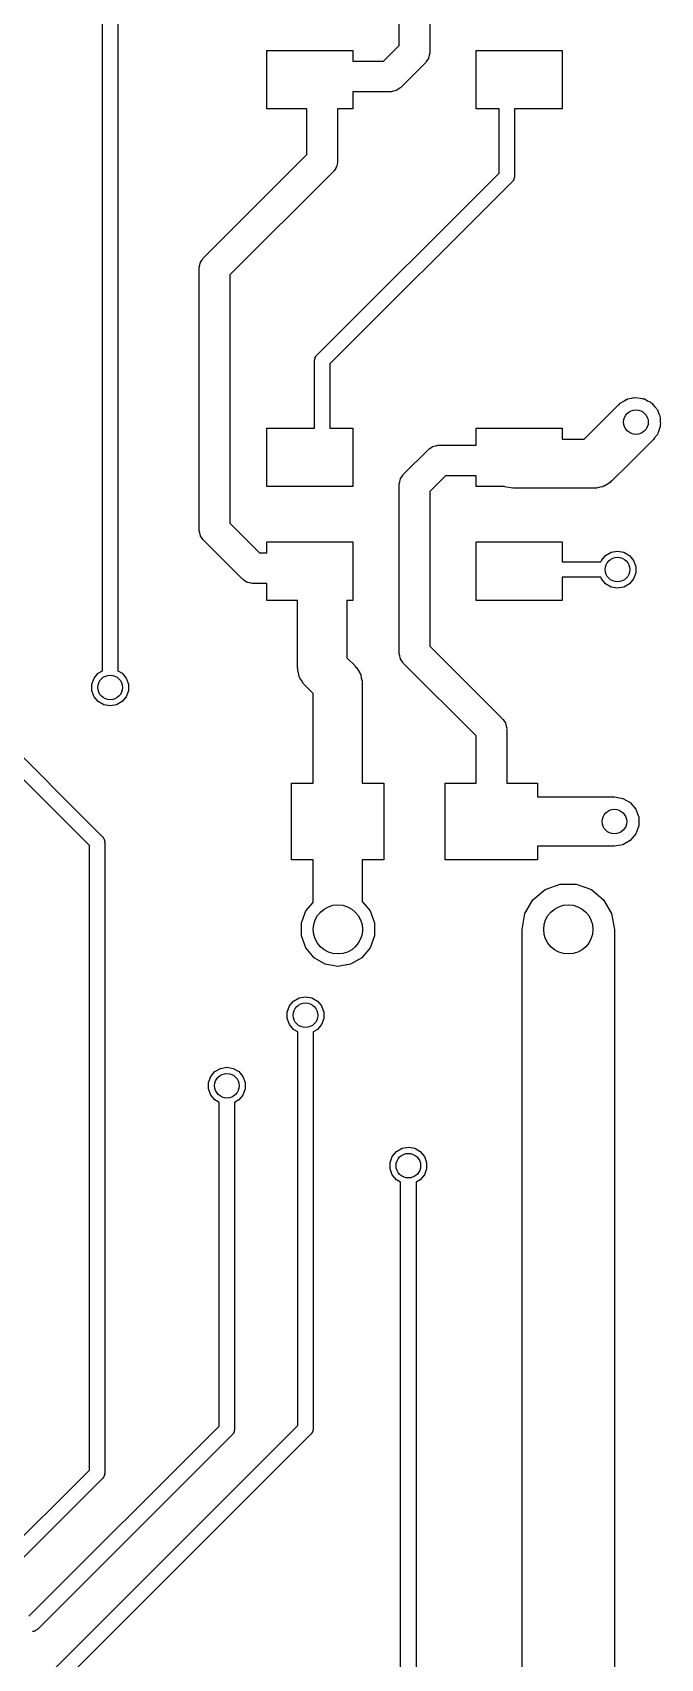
# Model space of a CAD drawing. Extents: x 74 to 228, y -104 to -43.
# Drawn here: x 168.79 to 179, y -83.62 to -57.16 of the extents above; entities that cross this region are included whole.
import ezdxf

# ---------------------------------------------------------------- set-up
doc = ezdxf.new("R2010")
doc.units = 0
doc.header["$MEASUREMENT"] = 0
doc.layers.add('BLACK', color=7, linetype='CONTINUOUS')

msp = doc.modelspace()

# ---------------------------------------------------------------- linework, layer by layer
at = {"layer": 'Black'}
for p, q in [((170.178, -47.053), (170.178, -67.5477)), ((169.928, -67.5477), (169.928, -47.1048)), ((175.25, -55), (175.25, -57.475)), ((174.75, -57.3714), (174.75, -55.1036)), ((174.496, -57.625), (174.75, -57.3714)), ((172.6, -58.4), (172.6, -57.45)), ((172.6, -57.45), (174, -57.45)), ((174, -57.45), (174, -57.625)), ((174, -57.625), (174.496, -57.625)), ((175.177, -57.6518), (174.777, -58.0518)), ((175.183, -57.6428), (175.177, -57.6518)), ((175.192, -57.6357), (175.183, -57.6428)), ((175.208, -57.6074), (175.192, -57.6357)), ((175.227, -57.5807), (175.208, -57.6074)), ((175.229, -57.57), (175.227, -57.5807)), ((175.235, -57.5605), (175.229, -57.57)), ((175.241, -57.5283), (175.235, -57.5605)), ((175.249, -57.4968), (175.241, -57.5283)), ((175.25, -57.475), (175.248, -57.4858)), ((175.248, -57.4858), (175.249, -57.4968)), ((176, -58.4), (176, -57.45)), ((176, -57.45), (177.4, -57.45)), ((177.4, -57.45), (177.4, -58.4)), ((174.6, -58.125), (174, -58.125)), ((174, -58.125), (174, -58.4)), ((174.611, -58.1231), (174.6, -58.125)), ((174.622, -58.124), (174.611, -58.1231)), ((174.653, -58.1156), (174.622, -58.124)), ((174.686, -58.1099), (174.653, -58.1156)), ((174.695, -58.1044), (174.686, -58.1099)), ((174.706, -58.1016), (174.695, -58.1044)), ((174.732, -58.0828), (174.706, -58.1016)), ((174.761, -58.0665), (174.732, -58.0828)), ((174.768, -58.0581), (174.761, -58.0665)), ((174.777, -58.0518), (174.768, -58.0581)), ((173.25, -58.4), (172.6, -58.4)), ((173.25, -59.1464), (173.25, -58.4)), ((174, -58.4), (173.75, -58.4)), ((173.75, -58.4), (173.75, -59.25)), ((176.375, -58.4), (176, -58.4)), ((176.375, -59.4482), (176.375, -58.4)), ((177.4, -58.4), (176.625, -58.4)), ((176.625, -58.4), (176.625, -59.5)), ((171.573, -60.8232), (173.25, -59.1464)), ((173.75, -59.25), (173.748, -59.2608)), ((173.748, -59.2608), (173.749, -59.2718)), ((173.677, -59.4268), (172, -61.1036)), ((173.412, -62.4116), (176.375, -59.4482)), ((173.683, -59.4178), (173.677, -59.4268)), ((173.692, -59.4107), (173.683, -59.4178)), ((173.708, -59.3824), (173.692, -59.4107)), ((173.727, -59.3557), (173.708, -59.3824)), ((173.729, -59.345), (173.727, -59.3557)), ((173.735, -59.3355), (173.729, -59.345)), ((173.741, -59.3033), (173.735, -59.3355)), ((173.749, -59.2718), (173.741, -59.3033)), ((176.62, -59.5267), (176.617, -59.5428)), ((176.625, -59.5109), (176.62, -59.5267)), ((176.625, -59.5), (176.624, -59.5054)), ((176.624, -59.5054), (176.625, -59.5109)), ((176.588, -59.5884), (173.625, -62.5518)), ((176.592, -59.5839), (176.588, -59.5884)), ((176.596, -59.5803), (176.592, -59.5839)), ((176.604, -59.5662), (176.596, -59.5803)), ((176.613, -59.5528), (176.604, -59.5662)), ((176.615, -59.5475), (176.613, -59.5528)), ((176.617, -59.5428), (176.615, -59.5475)), ((171.542, -60.8676), (171.558, -60.8393)), ((171.558, -60.8393), (171.567, -60.8322)), ((171.567, -60.8322), (171.573, -60.8232)), ((171.5, -61), (171.502, -60.9892)), ((171.5, -65.25), (171.5, -61)), ((171.501, -60.9782), (171.509, -60.9467)), ((171.502, -60.9892), (171.501, -60.9782)), ((171.509, -60.9467), (171.515, -60.9145)), ((171.515, -60.9145), (171.521, -60.905)), ((171.521, -60.905), (171.523, -60.8943)), ((171.523, -60.8943), (171.542, -60.8676)), ((172, -61.1036), (172, -65.1464)), ((173.387, -62.4472), (173.396, -62.4338)), ((173.396, -62.4338), (173.404, -62.4197)), ((173.404, -62.4197), (173.408, -62.4161)), ((173.408, -62.4161), (173.412, -62.4116)), ((173.375, -62.4891), (173.38, -62.4733)), ((173.376, -62.4946), (173.375, -62.4891)), ((173.375, -62.5), (173.376, -62.4946)), ((173.375, -63.6), (173.375, -62.5)), ((173.38, -62.4733), (173.383, -62.4572)), ((173.383, -62.4572), (173.385, -62.4525)), ((173.385, -62.4525), (173.387, -62.4472)), ((173.625, -62.5518), (173.625, -63.6)), ((177.917, -63.6172), (178.317, -63.2172)), ((178.317, -63.2172), (178.327, -63.2104)), ((178.327, -63.2104), (178.342, -63.1924)), ((178.342, -63.1924), (178.402, -63.1575)), ((178.402, -63.1575), (178.431, -63.1375)), ((178.431, -63.1375), (178.442, -63.1344)), ((178.442, -63.1344), (178.463, -63.1227)), ((178.463, -63.1227), (178.531, -63.1106)), ((178.531, -63.1106), (178.565, -63.1015)), ((178.565, -63.1015), (178.577, -63.1025)), ((178.577, -63.1025), (178.6, -63.0985)), ((178.6, -63.0985), (178.669, -63.1106)), ((178.669, -63.1106), (178.704, -63.1136)), ((178.704, -63.1136), (178.714, -63.1186)), ((178.714, -63.1186), (178.737, -63.1227)), ((178.737, -63.1227), (178.798, -63.1575)), ((178.798, -63.1575), (178.829, -63.1723)), ((178.829, -63.1723), (178.838, -63.1807)), ((178.838, -63.1807), (178.858, -63.1924)), ((178.858, -63.1924), (178.903, -63.2458)), ((178.903, -63.2458), (178.928, -63.2706)), ((178.928, -63.2706), (178.933, -63.2813)), ((178.933, -63.2813), (178.948, -63.2992)), ((178.948, -63.2992), (178.972, -63.3648)), ((178.972, -63.3648), (178.986, -63.3965)), ((178.986, -63.3965), (178.987, -63.4082)), ((178.987, -63.4082), (178.995, -63.4303)), ((178.995, -63.4303), (178.995, -63.5)), ((178.995, -63.5), (178.998, -63.5349)), ((172.6, -64.55), (172.6, -63.6)), ((172.6, -63.6), (173.375, -63.6)), ((173.625, -63.6), (174, -63.6)), ((174, -63.6), (174, -64.55)), ((176, -63.875), (176, -63.6)), ((176, -63.6), (177.4, -63.6)), ((177.4, -63.6), (177.4, -63.775)), ((177.759, -63.775), (177.917, -63.6172)), ((178.903, -63.7542), (178.883, -63.7828)), ((178.948, -63.7008), (178.903, -63.7542)), ((178.956, -63.6787), (178.948, -63.7008)), ((178.963, -63.669), (178.956, -63.6787)), ((178.972, -63.6352), (178.963, -63.669)), ((178.995, -63.5697), (178.972, -63.6352)), ((178.998, -63.5349), (178.995, -63.5462)), ((178.995, -63.5462), (178.995, -63.5697)), ((174.823, -64.3482), (175.223, -63.9482)), ((175.223, -63.9482), (175.232, -63.9419)), ((175.232, -63.9419), (175.239, -63.9335)), ((175.239, -63.9335), (175.268, -63.9172)), ((175.268, -63.9172), (175.294, -63.8984)), ((175.294, -63.8984), (175.305, -63.8956)), ((175.305, -63.8956), (175.314, -63.8901)), ((175.314, -63.8901), (175.347, -63.8844)), ((175.347, -63.8844), (175.378, -63.876)), ((175.378, -63.876), (175.389, -63.8769)), ((175.389, -63.8769), (175.4, -63.875)), ((175.4, -63.875), (176, -63.875)), ((177.4, -63.775), (177.759, -63.775)), ((178.883, -63.7828), (178.483, -64.1828)), ((178.483, -64.1828), (178.208, -64.4578)), ((174, -64.55), (172.6, -64.55)), ((174.75, -64.525), (174.752, -64.5142)), ((174.75, -67.25), (174.75, -64.525)), ((174.751, -64.5032), (174.759, -64.4717)), ((174.752, -64.5142), (174.751, -64.5032)), ((174.759, -64.4717), (174.765, -64.4395)), ((174.765, -64.4395), (174.771, -64.43)), ((174.771, -64.43), (174.773, -64.4193)), ((174.773, -64.4193), (174.792, -64.3926)), ((174.792, -64.3926), (174.808, -64.3643)), ((174.808, -64.3643), (174.817, -64.3572)), ((174.817, -64.3572), (174.823, -64.3482)), ((175.504, -64.375), (175.25, -64.6286)), ((176, -64.375), (175.504, -64.375)), ((176, -64.55), (176, -64.375)), ((176.462, -64.55), (176, -64.55)), ((176.463, -64.5509), (176.462, -64.55)), ((176.6, -64.575), (176.463, -64.5509)), ((178.01, -64.56), (177.96, -64.5735)), ((178.062, -64.5509), (178.01, -64.56)), ((178.077, -64.5421), (178.062, -64.5509)), ((178.094, -64.5375), (178.077, -64.5421)), ((178.137, -64.5075), (178.094, -64.5375)), ((178.182, -64.4814), (178.137, -64.5075)), ((178.193, -64.4679), (178.182, -64.4814)), ((178.208, -64.4578), (178.193, -64.4679)), ((175.25, -64.6286), (175.25, -67.1464)), ((177.925, -64.575), (176.6, -64.575)), ((177.942, -64.5719), (177.925, -64.575)), ((177.96, -64.5735), (177.942, -64.5719)), ((171.502, -65.2608), (171.5, -65.25)), ((171.501, -65.2718), (171.502, -65.2608)), ((171.509, -65.3033), (171.501, -65.2718)), ((171.515, -65.3355), (171.509, -65.3033)), ((171.521, -65.345), (171.515, -65.3355)), ((171.523, -65.3557), (171.521, -65.345)), ((171.542, -65.3824), (171.523, -65.3557)), ((172, -65.1464), (172.479, -65.625)), ((171.558, -65.4107), (171.542, -65.3824)), ((171.567, -65.4178), (171.558, -65.4107)), ((171.573, -65.4268), (171.567, -65.4178)), ((172.198, -66.0518), (171.573, -65.4268)), ((172.6, -65.625), (172.6, -65.45)), ((172.6, -65.45), (174, -65.45)), ((174, -65.45), (174, -66.4)), ((176, -66.4), (176, -65.45)), ((176, -65.45), (177.4, -65.45)), ((177.4, -65.45), (177.4, -65.775)), ((178.106, -65.6693), (178.197, -65.617)), ((178.197, -65.617), (178.3, -65.5989)), ((178.3, -65.5989), (178.403, -65.617)), ((178.403, -65.617), (178.494, -65.6693)), ((172.479, -65.625), (172.6, -65.625)), ((177.4, -65.775), (177.876, -65.775)), ((177.876, -65.775), (178.03, -65.775)), ((178.03, -65.775), (178.039, -65.7494)), ((178.039, -65.7494), (178.106, -65.6693)), ((178.494, -65.6693), (178.561, -65.7494)), ((178.561, -65.7494), (178.597, -65.8477)), ((178.597, -65.8477), (178.597, -65.9523)), ((165.713, -66.034), (169.927, -70.2484)), ((172.207, -66.0581), (172.198, -66.0518)), ((172.214, -66.0665), (172.207, -66.0581)), ((172.243, -66.0828), (172.214, -66.0665)), ((172.269, -66.1016), (172.243, -66.0828)), ((172.28, -66.1044), (172.269, -66.1016)), ((172.289, -66.1099), (172.28, -66.1044)), ((172.322, -66.1156), (172.289, -66.1099)), ((172.353, -66.124), (172.322, -66.1156)), ((172.364, -66.1231), (172.353, -66.124)), ((172.375, -66.125), (172.364, -66.1231)), ((172.6, -66.125), (172.375, -66.125)), ((172.6, -66.4), (172.6, -66.125)), ((177.876, -66.025), (177.4, -66.025)), ((177.4, -66.025), (177.4, -66.4)), ((177.9, -66.025), (177.876, -66.025)), ((178.03, -66.025), (177.9, -66.025)), ((178.039, -66.0506), (178.03, -66.025)), ((178.106, -66.1307), (178.039, -66.0506)), ((178.197, -66.183), (178.106, -66.1307)), ((178.494, -66.1307), (178.403, -66.183)), ((178.561, -66.0506), (178.494, -66.1307)), ((178.597, -65.9523), (178.561, -66.0506)), ((169.714, -70.3885), (165.5, -66.1742)), ((173.1, -66.4), (172.6, -66.4)), ((173.1, -67.5), (173.1, -66.4)), ((174, -66.4), (173.9, -66.4)), ((173.9, -66.4), (173.9, -67.3343)), ((177.4, -66.4), (176, -66.4)), ((178.3, -66.2011), (178.197, -66.183)), ((178.403, -66.183), (178.3, -66.2011)), ((175.25, -67.1464), (176.427, -68.3232)), ((173.9, -67.3343), (174.033, -67.4672)), ((174.033, -67.4672), (174.043, -67.4816)), ((174.752, -67.2608), (174.75, -67.25)), ((174.751, -67.2718), (174.752, -67.2608)), ((174.759, -67.3033), (174.751, -67.2718)), ((174.765, -67.3355), (174.759, -67.3033)), ((174.771, -67.345), (174.765, -67.3355)), ((174.773, -67.3557), (174.771, -67.345)), ((174.792, -67.3824), (174.773, -67.3557)), ((174.808, -67.4107), (174.792, -67.3824)), ((174.817, -67.4178), (174.808, -67.4107)), ((174.823, -67.4268), (174.817, -67.4178)), ((176, -68.6036), (174.823, -67.4268)), ((169.756, -67.7657), (169.792, -67.6674)), ((169.792, -67.6674), (169.859, -67.5873)), ((169.859, -67.5873), (169.928, -67.5477)), ((170.178, -67.5477), (170.247, -67.5873)), ((170.247, -67.5873), (170.314, -67.6674)), ((170.314, -67.6674), (170.35, -67.7657)), ((173.103, -67.5173), (173.1, -67.5)), ((173.102, -67.5349), (173.103, -67.5173)), ((173.115, -67.5853), (173.102, -67.5349)), ((173.124, -67.6368), (173.115, -67.5853)), ((173.133, -67.652), (173.124, -67.6368)), ((173.137, -67.669), (173.133, -67.652)), ((173.167, -67.7119), (173.137, -67.669)), ((173.194, -67.7571), (173.167, -67.7119)), ((174.043, -67.4816), (174.056, -67.4929)), ((174.056, -67.4929), (174.083, -67.5381)), ((174.083, -67.5381), (174.113, -67.581)), ((174.113, -67.581), (174.117, -67.598)), ((174.117, -67.598), (174.126, -67.6132)), ((174.126, -67.6132), (174.135, -67.6647)), ((174.135, -67.6647), (174.148, -67.7151)), ((174.148, -67.7151), (174.147, -67.7327)), ((174.147, -67.7327), (174.15, -67.75)), ((169.756, -67.8703), (169.756, -67.7657)), ((169.792, -67.9686), (169.756, -67.8703)), ((169.859, -68.0487), (169.792, -67.9686)), ((170.314, -67.9686), (170.247, -68.0487)), ((170.35, -67.8703), (170.314, -67.9686)), ((170.35, -67.7657), (170.35, -67.8703)), ((173.207, -67.7684), (173.194, -67.7571)), ((173.217, -67.7828), (173.207, -67.7684)), ((173.35, -67.9157), (173.217, -67.7828)), ((173.35, -68.75), (173.35, -67.9157)), ((174.15, -67.75), (174.15, -68.75)), ((169.95, -68.101), (169.859, -68.0487)), ((170.053, -68.1191), (169.95, -68.101)), ((170.156, -68.101), (170.053, -68.1191)), ((170.247, -68.0487), (170.156, -68.101)), ((176.427, -68.3232), (176.433, -68.3322)), ((176.433, -68.3322), (176.442, -68.3393)), ((176.442, -68.3393), (176.458, -68.3676)), ((176.458, -68.3676), (176.477, -68.3943)), ((176.477, -68.3943), (176.479, -68.405)), ((176.479, -68.405), (176.485, -68.4145)), ((176.485, -68.4145), (176.491, -68.4467)), ((176.491, -68.4467), (176.499, -68.4782)), ((176.499, -68.4782), (176.498, -68.4892)), ((176.498, -68.4892), (176.5, -68.5)), ((176.5, -68.5), (176.5, -69.375)), ((173.35, -69.375), (173.35, -68.75)), ((174.15, -68.75), (174.15, -69.375)), ((176, -69.375), (176, -68.6036)), ((173, -70.625), (173, -69.375)), ((173, -69.375), (173.35, -69.375)), ((174.15, -69.375), (174.5, -69.375)), ((174.5, -69.375), (174.5, -70.625)), ((175.5, -70.625), (175.5, -69.375)), ((175.5, -69.375), (176, -69.375)), ((176.5, -69.375), (177, -69.375)), ((177, -69.375), (177, -69.6)), ((177, -69.6), (178.241, -69.6)), ((178.241, -69.6), (178.25, -69.5985)), ((178.25, -69.5985), (178.387, -69.6227)), ((178.387, -69.6227), (178.508, -69.6924)), ((178.508, -69.6924), (178.598, -69.7992)), ((178.598, -69.7992), (178.645, -69.9303)), ((178.645, -70.0697), (178.598, -70.2008)), ((178.645, -69.9303), (178.645, -70.0697)), ((169.927, -70.2484), (169.931, -70.2529)), ((169.931, -70.2529), (169.935, -70.2564)), ((169.935, -70.2564), (169.943, -70.2706)), ((169.943, -70.2706), (169.952, -70.2839)), ((169.952, -70.2839), (169.954, -70.2893)), ((169.954, -70.2893), (169.956, -70.294)), ((169.956, -70.294), (169.959, -70.3101)), ((169.959, -70.3101), (169.964, -70.3259)), ((169.964, -70.3259), (169.963, -70.3313)), ((169.963, -70.3313), (169.964, -70.3368)), ((169.964, -70.3368), (169.964, -80.605)), ((178.387, -70.3773), (178.25, -70.4015)), ((178.508, -70.3076), (178.387, -70.3773)), ((178.598, -70.2008), (178.508, -70.3076)), ((169.714, -80.5532), (169.714, -70.3885)), ((173.35, -70.625), (173, -70.625)), ((173.35, -71.3149), (173.35, -70.625)), ((174.5, -70.625), (174.15, -70.625)), ((174.15, -70.625), (174.15, -71.303)), ((177, -70.625), (175.5, -70.625)), ((178.241, -70.4), (177, -70.4)), ((177, -70.4), (177, -70.625)), ((178.25, -70.4015), (178.241, -70.4)), ((176.925, -71.2729), (177.125, -71.1055)), ((177.125, -71.1055), (177.37, -71.0164)), ((177.37, -71.0164), (177.63, -71.0164)), ((177.63, -71.0164), (177.875, -71.1055)), ((177.875, -71.1055), (178.075, -71.2729)), ((173.233, -71.4539), (173.35, -71.3149)), ((174.15, -71.303), (174.277, -71.4539)), ((176.795, -71.4985), (176.925, -71.2729)), ((178.075, -71.2729), (178.205, -71.4985)), ((173.162, -71.6504), (173.233, -71.4539)), ((173.162, -71.8596), (173.162, -71.6504)), ((174.277, -71.4539), (174.348, -71.6504)), ((174.348, -71.6504), (174.348, -71.8596)), ((176.75, -71.755), (176.795, -71.4985)), ((178.205, -71.4985), (178.25, -71.755)), ((173.233, -72.0561), (173.162, -71.8596)), ((174.348, -71.8596), (174.277, -72.0561)), ((176.75, -89.9393), (176.75, -71.755)), ((178.25, -71.755), (178.25, -90.25)), ((173.368, -72.2164), (173.233, -72.0561)), ((173.549, -72.321), (173.368, -72.2164)), ((174.142, -72.2164), (173.961, -72.321)), ((174.277, -72.0561), (174.142, -72.2164)), ((173.755, -72.3573), (173.549, -72.321)), ((173.961, -72.321), (173.755, -72.3573)), ((172.931, -73.0997), (172.967, -73.0014)), ((172.967, -73.0014), (173.034, -72.9213)), ((173.034, -72.9213), (173.125, -72.869)), ((173.125, -72.869), (173.228, -72.8509)), ((173.228, -72.8509), (173.331, -72.869)), ((173.331, -72.869), (173.422, -72.9213)), ((173.422, -72.9213), (173.489, -73.0014)), ((173.489, -73.0014), (173.525, -73.0997)), ((172.931, -73.2043), (172.931, -73.0997)), ((172.967, -73.3026), (172.931, -73.2043)), ((173.525, -73.2043), (173.489, -73.3026)), ((173.525, -73.0997), (173.525, -73.2043)), ((173.034, -73.3827), (172.967, -73.3026)), ((173.103, -73.4223), (173.034, -73.3827)), ((173.103, -79.8312), (173.103, -73.4223)), ((173.422, -73.3827), (173.353, -73.4223)), ((173.353, -73.4223), (173.353, -79.883)), ((173.489, -73.3026), (173.422, -73.3827)), ((171.689, -74.1494), (171.756, -74.0693)), ((171.756, -74.0693), (171.847, -74.017)), ((171.847, -74.017), (171.95, -73.9989)), ((171.95, -73.9989), (172.053, -74.017)), ((172.053, -74.017), (172.144, -74.0693)), ((172.144, -74.0693), (172.211, -74.1494)), ((171.653, -74.2477), (171.689, -74.1494)), ((171.653, -74.3523), (171.653, -74.2477)), ((171.689, -74.4506), (171.653, -74.3523)), ((172.211, -74.1494), (172.247, -74.2477)), ((172.247, -74.3523), (172.211, -74.4506)), ((172.247, -74.2477), (172.247, -74.3523)), ((171.756, -74.5307), (171.689, -74.4506)), ((171.825, -74.5703), (171.756, -74.5307)), ((171.825, -74.7243), (171.825, -74.5703)), ((172.144, -74.5307), (172.075, -74.5703)), ((172.075, -74.5703), (172.075, -74.7243)), ((172.211, -74.4506), (172.144, -74.5307)), ((171.825, -79.8392), (171.825, -74.7243)), ((172.075, -74.7243), (172.075, -79.891)), ((174.639, -75.4494), (174.706, -75.3693)), ((174.706, -75.3693), (174.797, -75.317)), ((174.797, -75.317), (174.9, -75.2989)), ((174.9, -75.2989), (175.003, -75.317)), ((175.003, -75.317), (175.094, -75.3693)), ((175.094, -75.3693), (175.161, -75.4494)), ((174.603, -75.5477), (174.639, -75.4494)), ((174.603, -75.6523), (174.603, -75.5477)), ((174.639, -75.7506), (174.603, -75.6523)), ((175.161, -75.4494), (175.197, -75.5477)), ((175.197, -75.6523), (175.161, -75.7506)), ((175.197, -75.5477), (175.197, -75.6523)), ((174.706, -75.8307), (174.639, -75.7506)), ((174.775, -75.8703), (174.706, -75.8307)), ((174.775, -76.0243), (174.775, -75.8703)), ((175.094, -75.8307), (175.025, -75.8703)), ((175.025, -75.8703), (175.025, -76.0243)), ((175.161, -75.7506), (175.094, -75.8307)), ((174.775, -89.8432), (174.775, -76.0243)), ((175.025, -76.0243), (175.025, -89.895)), ((168.731, -82.933), (171.825, -79.8392)), ((168.985, -83.949), (173.103, -79.8312)), ((172.075, -79.9019), (172.07, -79.9177)), ((172.075, -79.891), (172.074, -79.8964)), ((172.074, -79.8964), (172.075, -79.9019)), ((173.348, -79.9097), (173.345, -79.9258)), ((173.353, -79.8939), (173.348, -79.9097)), ((173.353, -79.883), (173.352, -79.8884)), ((173.352, -79.8884), (173.353, -79.8939)), ((172.038, -79.9794), (168.871, -83.1464)), ((173.316, -79.9714), (169.125, -84.1624)), ((172.042, -79.9749), (172.038, -79.9794)), ((172.046, -79.9713), (172.042, -79.9749)), ((172.054, -79.9572), (172.046, -79.9713)), ((172.063, -79.9438), (172.054, -79.9572)), ((172.065, -79.9385), (172.063, -79.9438)), ((172.067, -79.9338), (172.065, -79.9385)), ((172.07, -79.9177), (172.067, -79.9338)), ((173.32, -79.9669), (173.316, -79.9714)), ((173.324, -79.9633), (173.32, -79.9669)), ((173.332, -79.9492), (173.324, -79.9633)), ((173.341, -79.9358), (173.332, -79.9492)), ((173.343, -79.9305), (173.341, -79.9358)), ((173.345, -79.9258), (173.343, -79.9305)), ((168.223, -82.044), (169.714, -80.5532)), ((169.927, -80.6934), (168.363, -82.2574)), ((169.931, -80.6889), (169.927, -80.6934)), ((169.935, -80.6853), (169.931, -80.6889)), ((169.943, -80.6712), (169.935, -80.6853)), ((169.952, -80.6578), (169.943, -80.6712)), ((169.954, -80.6525), (169.952, -80.6578)), ((169.956, -80.6478), (169.954, -80.6525)), ((169.959, -80.6317), (169.956, -80.6478)), ((169.964, -80.6159), (169.959, -80.6317)), ((169.964, -80.605), (169.963, -80.6104)), ((169.963, -80.6104), (169.964, -80.6159)), ((168.794, -83.1825), (168.788, -83.182)), ((168.81, -83.1783), (168.794, -83.1825)), ((168.826, -83.1755), (168.81, -83.1783)), ((168.831, -83.1727), (168.826, -83.1755)), ((168.836, -83.1713), (168.831, -83.1727)), ((168.849, -83.1619), (168.836, -83.1713)), ((168.863, -83.1538), (168.849, -83.1619)), ((168.867, -83.1495), (168.863, -83.1538)), ((168.871, -83.1464), (168.867, -83.1495))]:
    msp.add_line(p, q, dxfattribs=at)
for centre, radius in [((178.6, -63.5), 0.2), ((178.3, -65.9), 0.2), ((170.053, -67.818), 0.2), ((178.25, -70), 0.2), ((173.755, -71.755), 0.4), ((177.5, -71.755), 0.4), ((173.228, -73.152), 0.2), ((171.95, -74.3), 0.2), ((174.9, -75.6), 0.2)]:
    msp.add_circle(centre, radius, dxfattribs=at)

doc.saveas('drawing.dxf')
